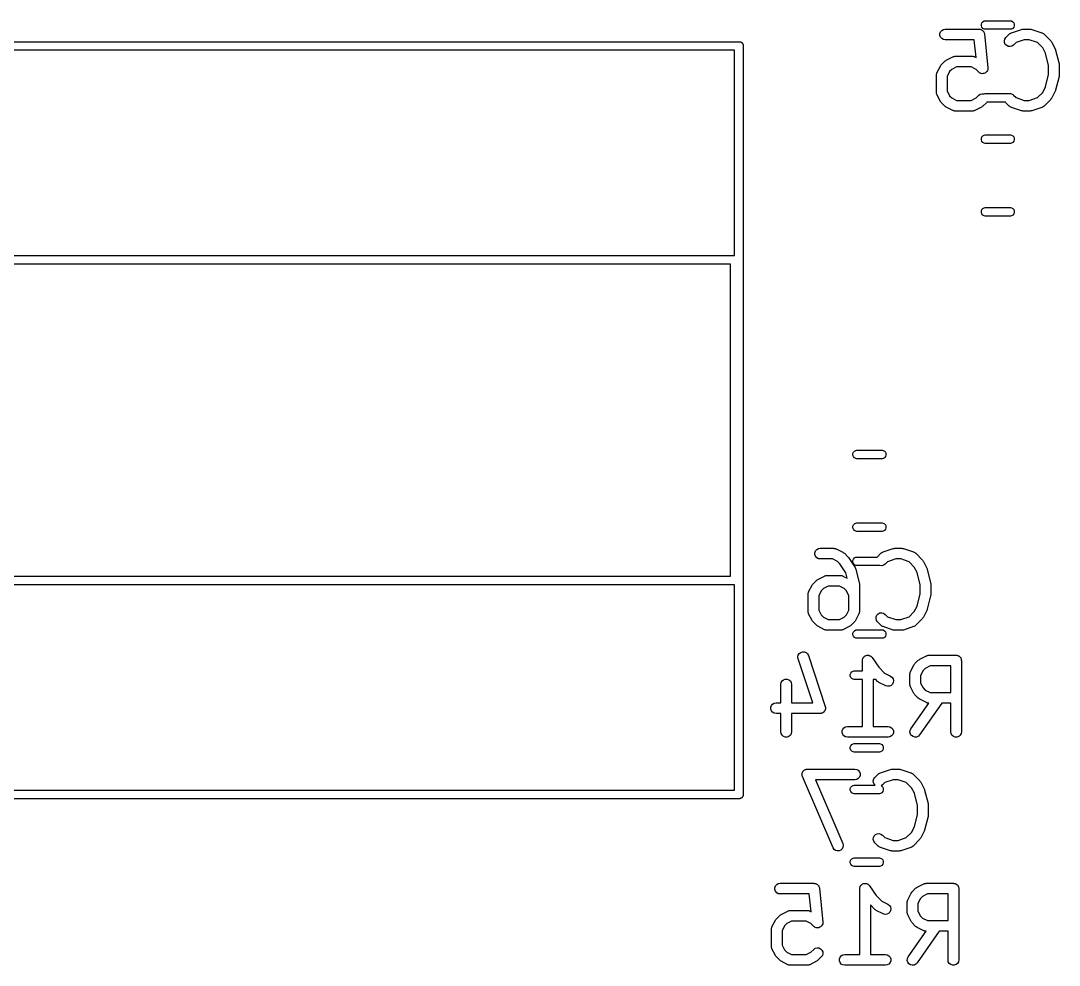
# Model space of a CAD drawing. Extents: x 43.6 to 136.4, y -133.5 to -113.1.
# Drawn here: x 121.4 to 135.96, y -133.46 to -120.21 of the extents above; entities that cross this region are included whole.
import ezdxf

# ---------------------------------------------------------------- set-up
doc = ezdxf.new("R2010")
doc.units = 0
doc.header["$MEASUREMENT"] = 0
doc.layers.add('BLACK', color=7, linetype='CONTINUOUS')

msp = doc.modelspace()

# ---------------------------------------------------------------- linework, layer by layer
at = {"layer": 'BLACK', "linetype": 'CONTINUOUS'}
for p, q in [((134.869, -120.256), (134.876, -120.236)), ((134.869, -120.277), (134.869, -120.256)), ((134.876, -120.236), (134.89, -120.219)), ((134.89, -120.219), (134.908, -120.209)), ((134.908, -120.209), (134.923, -120.206)), ((134.923, -120.206), (135.277, -120.206)), ((135.277, -120.206), (135.292, -120.209)), ((135.292, -120.209), (135.31, -120.219)), ((135.31, -120.219), (135.324, -120.236)), ((135.324, -120.236), (135.331, -120.256)), ((135.331, -120.256), (135.331, -120.277)), ((134.288, -120.385), (134.297, -120.361)), ((134.288, -120.411), (134.288, -120.385)), ((134.297, -120.436), (134.288, -120.411)), ((134.297, -120.361), (134.314, -120.341)), ((134.314, -120.341), (134.336, -120.328)), ((134.336, -120.328), (134.362, -120.323)), ((134.362, -120.323), (134.838, -120.323)), ((134.838, -120.323), (134.841, -120.324)), ((134.841, -120.324), (134.844, -120.324)), ((134.844, -120.324), (134.854, -120.326)), ((134.854, -120.326), (134.864, -120.328)), ((134.864, -120.328), (134.866, -120.329)), ((134.866, -120.329), (134.869, -120.33)), ((134.876, -120.297), (134.869, -120.277)), ((134.869, -120.33), (134.877, -120.336)), ((134.89, -120.313), (134.876, -120.297)), ((134.877, -120.336), (134.886, -120.341)), ((134.886, -120.341), (134.888, -120.343)), ((134.888, -120.343), (134.89, -120.345)), ((134.908, -120.323), (134.89, -120.313)), ((134.89, -120.345), (134.896, -120.353)), ((134.896, -120.353), (134.903, -120.361)), ((134.903, -120.361), (134.904, -120.364)), ((134.904, -120.364), (134.906, -120.366)), ((134.906, -120.366), (134.908, -120.376)), ((134.923, -120.326), (134.908, -120.323)), ((134.908, -120.376), (134.912, -120.385)), ((134.912, -120.385), (134.912, -120.388)), ((134.912, -120.388), (134.913, -120.391)), ((134.913, -120.391), (134.96, -120.867)), ((135.277, -120.326), (134.923, -120.326)), ((135.214, -120.441), (135.261, -120.393)), ((135.261, -120.393), (135.265, -120.391)), ((135.265, -120.391), (135.268, -120.387)), ((135.268, -120.387), (135.275, -120.383)), ((135.275, -120.383), (135.283, -120.378)), ((135.292, -120.323), (135.277, -120.326)), ((135.283, -120.378), (135.287, -120.377)), ((135.287, -120.377), (135.291, -120.375)), ((135.291, -120.375), (135.433, -120.327)), ((135.31, -120.313), (135.292, -120.323)), ((135.324, -120.297), (135.31, -120.313)), ((135.331, -120.277), (135.324, -120.297)), ((135.433, -120.327), (135.445, -120.326)), ((135.445, -120.326), (135.457, -120.323)), ((135.457, -120.323), (135.552, -120.323)), ((135.552, -120.323), (135.564, -120.326)), ((135.564, -120.326), (135.576, -120.327)), ((135.576, -120.327), (135.719, -120.375)), ((135.719, -120.375), (135.723, -120.377)), ((135.723, -120.377), (135.727, -120.378)), ((135.727, -120.378), (135.734, -120.383)), ((135.734, -120.383), (135.742, -120.387)), ((135.742, -120.387), (135.745, -120.391)), ((135.745, -120.391), (135.748, -120.393)), ((135.748, -120.393), (135.844, -120.488)), ((110.905, -120.5), (131.475, -120.5)), ((131.475, -120.5), (131.481, -120.5)), ((131.475, -120.5), (131.475, -120.5)), ((131.481, -120.5), (131.486, -120.502)), ((131.486, -120.502), (131.491, -120.503)), ((131.491, -120.503), (131.495, -120.505)), ((131.495, -120.505), (131.5, -120.507)), ((131.5, -120.507), (131.505, -120.511)), ((131.505, -120.511), (131.509, -120.513)), ((131.509, -120.513), (131.513, -120.517)), ((131.513, -120.517), (131.517, -120.521)), ((131.517, -120.521), (131.519, -120.525)), ((131.519, -120.525), (131.523, -120.53)), ((131.523, -120.53), (131.525, -120.535)), ((131.525, -120.535), (131.527, -120.539)), ((131.527, -120.539), (131.528, -120.544)), ((131.528, -120.544), (131.53, -120.549)), ((131.53, -120.549), (131.53, -120.555)), ((131.53, -120.555), (131.53, -120.555)), ((131.53, -120.555), (131.53, -131.065)), ((134.314, -120.456), (134.297, -120.436)), ((134.336, -120.469), (134.314, -120.456)), ((134.362, -120.473), (134.336, -120.469)), ((134.77, -120.473), (134.362, -120.473)), ((134.795, -120.722), (134.77, -120.473)), ((135.192, -120.487), (135.199, -120.462)), ((135.194, -120.513), (135.192, -120.487)), ((135.205, -120.537), (135.194, -120.513)), ((135.199, -120.462), (135.214, -120.441)), ((135.224, -120.555), (135.205, -120.537)), ((135.247, -120.566), (135.224, -120.555)), ((135.298, -120.562), (135.273, -120.568)), ((135.32, -120.547), (135.298, -120.562)), ((135.355, -120.512), (135.32, -120.547)), ((135.469, -120.473), (135.355, -120.512)), ((135.54, -120.473), (135.469, -120.473)), ((135.655, -120.512), (135.54, -120.473)), ((135.729, -120.586), (135.655, -120.512)), ((135.844, -120.488), (135.85, -120.498)), ((135.85, -120.498), (135.858, -120.508)), ((135.858, -120.508), (135.905, -120.603)), ((131.41, -120.62), (110.97, -120.62)), ((131.41, -123.5), (131.41, -120.62)), ((134.475, -120.711), (134.479, -120.709)), ((134.479, -120.709), (134.488, -120.707)), ((134.488, -120.707), (134.496, -120.705)), ((134.496, -120.705), (134.501, -120.705)), ((134.501, -120.705), (134.505, -120.704)), ((134.505, -120.704), (134.743, -120.704)), ((134.743, -120.704), (134.747, -120.705)), ((134.747, -120.705), (134.751, -120.705)), ((134.751, -120.705), (134.76, -120.707)), ((134.76, -120.707), (134.769, -120.709)), ((134.769, -120.709), (134.772, -120.711)), ((135.273, -120.568), (135.247, -120.566)), ((135.767, -120.663), (135.729, -120.586)), ((135.811, -120.836), (135.767, -120.663)), ((135.905, -120.603), (135.908, -120.611)), ((135.908, -120.611), (135.911, -120.618)), ((135.911, -120.618), (135.958, -120.809)), ((134.247, -120.936), (134.295, -120.841)), ((134.295, -120.841), (134.302, -120.831)), ((134.302, -120.831), (134.309, -120.822)), ((134.309, -120.822), (134.356, -120.774)), ((134.356, -120.774), (134.366, -120.767)), ((134.366, -120.767), (134.376, -120.76)), ((134.376, -120.76), (134.471, -120.712)), ((134.522, -120.854), (134.454, -120.889)), ((134.471, -120.712), (134.475, -120.711)), ((134.725, -120.854), (134.522, -120.854)), ((134.794, -120.889), (134.725, -120.854)), ((134.772, -120.711), (134.776, -120.712)), ((134.776, -120.712), (134.795, -120.722)), ((135.811, -120.961), (135.811, -120.836)), ((135.958, -120.809), (135.959, -120.818)), ((135.959, -120.818), (135.961, -120.827)), ((135.961, -120.827), (135.961, -120.97)), ((134.239, -120.97), (134.24, -120.966)), ((134.239, -121.208), (134.239, -120.97)), ((134.24, -120.961), (134.242, -120.953)), ((134.24, -120.966), (134.24, -120.961)), ((134.242, -120.953), (134.244, -120.944)), ((134.244, -120.944), (134.246, -120.94)), ((134.246, -120.94), (134.247, -120.936)), ((134.424, -120.919), (134.389, -120.988)), ((134.389, -120.988), (134.389, -121.19)), ((134.454, -120.889), (134.424, -120.919)), ((134.833, -120.928), (134.794, -120.889)), ((134.844, -120.935), (134.833, -120.928)), ((134.833, -120.928), (134.833, -120.928)), ((134.833, -120.928), (134.833, -120.928)), ((134.854, -120.943), (134.844, -120.935)), ((134.855, -120.943), (134.854, -120.943)), ((134.854, -120.943), (134.854, -120.943)), ((134.867, -120.946), (134.855, -120.943)), ((134.879, -120.949), (134.867, -120.946)), ((134.88, -120.949), (134.879, -120.949)), ((134.893, -120.948), (134.88, -120.949)), ((134.88, -120.949), (134.88, -120.949)), ((134.905, -120.947), (134.893, -120.948)), ((134.906, -120.947), (134.905, -120.947)), ((134.917, -120.941), (134.906, -120.947)), ((134.906, -120.947), (134.906, -120.947)), ((134.929, -120.936), (134.917, -120.941)), ((134.938, -120.927), (134.929, -120.936)), ((134.929, -120.936), (134.929, -120.936)), ((134.929, -120.936), (134.929, -120.936)), ((134.947, -120.918), (134.938, -120.927)), ((134.948, -120.917), (134.947, -120.917)), ((134.947, -120.917), (134.947, -120.918)), ((134.953, -120.905), (134.948, -120.917)), ((134.958, -120.894), (134.953, -120.905)), ((134.959, -120.881), (134.958, -120.893)), ((134.958, -120.893), (134.958, -120.894)), ((134.958, -120.894), (134.958, -120.894)), ((134.96, -120.868), (134.959, -120.881)), ((134.96, -120.867), (134.96, -120.868)), ((134.96, -120.868), (134.96, -120.868)), ((135.767, -121.134), (135.811, -120.961)), ((135.958, -120.988), (135.911, -121.179)), ((135.959, -120.979), (135.958, -120.988)), ((135.961, -120.97), (135.959, -120.979)), ((135.729, -121.211), (135.767, -121.134)), ((134.24, -121.212), (134.239, -121.208)), ((134.24, -121.217), (134.24, -121.212)), ((134.242, -121.225), (134.24, -121.217)), ((134.244, -121.234), (134.242, -121.225)), ((134.246, -121.237), (134.244, -121.234)), ((134.247, -121.242), (134.246, -121.237)), ((134.295, -121.337), (134.247, -121.242)), ((134.389, -121.19), (134.424, -121.259)), ((134.424, -121.259), (134.454, -121.289)), ((134.454, -121.289), (134.522, -121.323)), ((134.725, -121.323), (134.794, -121.289)), ((134.794, -121.289), (134.833, -121.25)), ((134.833, -121.25), (134.854, -121.235)), ((134.854, -121.235), (134.879, -121.229)), ((134.879, -121.229), (134.905, -121.231)), ((134.905, -121.231), (134.908, -121.229)), ((134.908, -121.229), (134.923, -121.226)), ((134.923, -121.226), (135.277, -121.226)), ((135.277, -121.226), (135.292, -121.229)), ((135.292, -121.229), (135.31, -121.239)), ((135.31, -121.239), (135.319, -121.25)), ((135.319, -121.25), (135.32, -121.25)), ((135.32, -121.25), (135.355, -121.285)), ((135.355, -121.285), (135.469, -121.323)), ((135.54, -121.323), (135.655, -121.285)), ((135.655, -121.285), (135.729, -121.211)), ((135.858, -121.289), (135.85, -121.299)), ((135.905, -121.194), (135.858, -121.289)), ((135.908, -121.186), (135.905, -121.194)), ((135.911, -121.179), (135.908, -121.186)), ((134.302, -121.346), (134.295, -121.337)), ((134.309, -121.356), (134.302, -121.346)), ((134.356, -121.404), (134.309, -121.356)), ((134.366, -121.411), (134.356, -121.404)), ((134.376, -121.418), (134.366, -121.411)), ((134.471, -121.466), (134.376, -121.418)), ((134.522, -121.323), (134.725, -121.323)), ((134.872, -121.418), (134.776, -121.466)), ((134.881, -121.411), (134.872, -121.418)), ((134.891, -121.404), (134.881, -121.411)), ((134.939, -121.356), (134.891, -121.404)), ((134.946, -121.346), (134.939, -121.356)), ((135.207, -121.346), (134.946, -121.346)), ((135.214, -121.356), (135.207, -121.346)), ((135.261, -121.404), (135.214, -121.356)), ((135.265, -121.406), (135.261, -121.404)), ((135.268, -121.41), (135.265, -121.406)), ((135.275, -121.414), (135.268, -121.41)), ((135.283, -121.419), (135.275, -121.414)), ((135.287, -121.42), (135.283, -121.419)), ((135.291, -121.422), (135.287, -121.42)), ((135.433, -121.47), (135.291, -121.422)), ((135.469, -121.323), (135.54, -121.323)), ((135.719, -121.422), (135.576, -121.47)), ((135.723, -121.42), (135.719, -121.422)), ((135.727, -121.419), (135.723, -121.42)), ((135.734, -121.414), (135.727, -121.419)), ((135.742, -121.41), (135.734, -121.414)), ((135.745, -121.406), (135.742, -121.41)), ((135.748, -121.404), (135.745, -121.406)), ((135.844, -121.309), (135.748, -121.404)), ((135.85, -121.299), (135.844, -121.309)), ((134.475, -121.467), (134.471, -121.466)), ((134.479, -121.469), (134.475, -121.467)), ((134.488, -121.47), (134.479, -121.469)), ((134.496, -121.473), (134.488, -121.47)), ((134.501, -121.473), (134.496, -121.473)), ((134.505, -121.473), (134.501, -121.473)), ((134.743, -121.473), (134.505, -121.473)), ((134.747, -121.473), (134.743, -121.473)), ((134.751, -121.473), (134.747, -121.473)), ((134.76, -121.47), (134.751, -121.473)), ((134.769, -121.469), (134.76, -121.47)), ((134.772, -121.467), (134.769, -121.469)), ((134.776, -121.466), (134.772, -121.467)), ((135.445, -121.471), (135.433, -121.47)), ((135.457, -121.473), (135.445, -121.471)), ((135.552, -121.473), (135.457, -121.473)), ((135.564, -121.471), (135.552, -121.473)), ((135.576, -121.47), (135.564, -121.471)), ((134.869, -121.856), (134.876, -121.836)), ((134.869, -121.877), (134.869, -121.856)), ((134.876, -121.836), (134.89, -121.819)), ((134.89, -121.819), (134.908, -121.809)), ((134.908, -121.809), (134.923, -121.806)), ((134.923, -121.806), (135.277, -121.806)), ((135.277, -121.806), (135.292, -121.809)), ((135.292, -121.809), (135.31, -121.819)), ((135.31, -121.819), (135.324, -121.836)), ((135.324, -121.836), (135.331, -121.856)), ((135.331, -121.856), (135.331, -121.877)), ((134.876, -121.897), (134.869, -121.877)), ((134.89, -121.913), (134.876, -121.897)), ((134.908, -121.923), (134.89, -121.913)), ((134.923, -121.926), (134.908, -121.923)), ((135.277, -121.926), (134.923, -121.926)), ((135.292, -121.923), (135.277, -121.926)), ((135.31, -121.913), (135.292, -121.923)), ((135.324, -121.897), (135.31, -121.913)), ((135.331, -121.877), (135.324, -121.897)), ((134.869, -122.876), (134.876, -122.856)), ((134.869, -122.897), (134.869, -122.876)), ((134.876, -122.856), (134.89, -122.839)), ((134.89, -122.839), (134.908, -122.829)), ((134.908, -122.829), (134.923, -122.826)), ((134.923, -122.826), (135.277, -122.826)), ((135.277, -122.826), (135.292, -122.829)), ((135.292, -122.829), (135.31, -122.839)), ((135.31, -122.839), (135.324, -122.856)), ((135.324, -122.856), (135.331, -122.876)), ((135.331, -122.876), (135.331, -122.897)), ((134.876, -122.917), (134.869, -122.897)), ((134.89, -122.933), (134.876, -122.917)), ((134.908, -122.943), (134.89, -122.933)), ((134.923, -122.946), (134.908, -122.943)), ((135.277, -122.946), (134.923, -122.946)), ((135.292, -122.943), (135.277, -122.946)), ((135.31, -122.933), (135.292, -122.943)), ((135.324, -122.917), (135.31, -122.933)), ((135.331, -122.897), (135.324, -122.917)), ((110.97, -123.5), (131.41, -123.5)), ((131.35, -123.62), (111.03, -123.62)), ((131.35, -128), (131.35, -123.62)), ((133.076, -126.26), (133.09, -126.243)), ((133.09, -126.243), (133.108, -126.233)), ((133.108, -126.233), (133.123, -126.23)), ((133.123, -126.23), (133.477, -126.23)), ((133.477, -126.23), (133.492, -126.233)), ((133.492, -126.233), (133.51, -126.243)), ((133.51, -126.243), (133.524, -126.26)), ((133.069, -126.279), (133.076, -126.26)), ((133.069, -126.301), (133.069, -126.279)), ((133.076, -126.32), (133.069, -126.301)), ((133.09, -126.337), (133.076, -126.32)), ((133.108, -126.347), (133.09, -126.337)), ((133.123, -126.35), (133.108, -126.347)), ((133.477, -126.35), (133.123, -126.35)), ((133.492, -126.347), (133.477, -126.35)), ((133.51, -126.337), (133.492, -126.347)), ((133.524, -126.32), (133.51, -126.337)), ((133.524, -126.26), (133.531, -126.279)), ((133.531, -126.301), (133.524, -126.32)), ((133.531, -126.279), (133.531, -126.301)), ((133.076, -127.28), (133.09, -127.263)), ((133.09, -127.263), (133.108, -127.253)), ((133.108, -127.253), (133.123, -127.25)), ((133.123, -127.25), (133.477, -127.25)), ((133.477, -127.25), (133.492, -127.253)), ((133.492, -127.253), (133.51, -127.263)), ((133.51, -127.263), (133.524, -127.28)), ((133.069, -127.299), (133.076, -127.28)), ((133.069, -127.321), (133.069, -127.299)), ((133.076, -127.34), (133.069, -127.321)), ((133.09, -127.357), (133.076, -127.34)), ((133.108, -127.367), (133.09, -127.357)), ((133.123, -127.37), (133.108, -127.367)), ((133.477, -127.37), (133.123, -127.37)), ((133.492, -127.367), (133.477, -127.37)), ((133.51, -127.357), (133.492, -127.367)), ((133.524, -127.34), (133.51, -127.357)), ((133.524, -127.28), (133.531, -127.299)), ((133.531, -127.321), (133.524, -127.34)), ((133.531, -127.299), (133.531, -127.321)), ((132.536, -127.669), (132.545, -127.645)), ((132.536, -127.695), (132.536, -127.669)), ((132.545, -127.72), (132.536, -127.695)), ((132.545, -127.645), (132.561, -127.625)), ((132.561, -127.625), (132.584, -127.612)), ((132.584, -127.612), (132.61, -127.607)), ((132.61, -127.607), (132.8, -127.607)), ((132.8, -127.607), (132.804, -127.608)), ((132.804, -127.608), (132.809, -127.608)), ((132.809, -127.608), (132.817, -127.61)), ((132.817, -127.61), (132.826, -127.612)), ((132.826, -127.612), (132.829, -127.614)), ((132.829, -127.614), (132.834, -127.615)), ((132.834, -127.615), (132.929, -127.663)), ((132.929, -127.663), (132.938, -127.67)), ((132.938, -127.67), (132.948, -127.677)), ((132.948, -127.677), (132.996, -127.725)), ((133.414, -127.725), (133.461, -127.677)), ((133.461, -127.677), (133.465, -127.674)), ((133.465, -127.674), (133.468, -127.671)), ((133.468, -127.671), (133.475, -127.667)), ((133.475, -127.667), (133.483, -127.662)), ((133.483, -127.662), (133.487, -127.661)), ((133.487, -127.661), (133.491, -127.659)), ((133.491, -127.659), (133.633, -127.611)), ((133.633, -127.611), (133.645, -127.609)), ((133.645, -127.609), (133.657, -127.607)), ((133.657, -127.607), (133.752, -127.607)), ((133.752, -127.607), (133.764, -127.609)), ((133.764, -127.609), (133.776, -127.611)), ((133.776, -127.611), (133.919, -127.659)), ((133.919, -127.659), (133.923, -127.661)), ((133.923, -127.661), (133.927, -127.662)), ((133.927, -127.662), (133.934, -127.667)), ((133.934, -127.667), (133.942, -127.671)), ((133.942, -127.671), (133.945, -127.674)), ((133.945, -127.674), (133.948, -127.677)), ((133.948, -127.677), (134.044, -127.772)), ((132.561, -127.74), (132.545, -127.72)), ((132.584, -127.753), (132.561, -127.74)), ((132.61, -127.757), (132.584, -127.753)), ((132.782, -127.757), (132.61, -127.757)), ((132.851, -127.792), (132.782, -127.757)), ((132.885, -127.825), (132.851, -127.792)), ((132.968, -127.951), (132.885, -127.825)), ((132.996, -127.725), (133, -127.731)), ((133, -127.731), (133.005, -127.736)), ((133.005, -127.736), (133.1, -127.879)), ((133.069, -127.779), (133.076, -127.76)), ((133.069, -127.801), (133.069, -127.779)), ((133.076, -127.82), (133.069, -127.801)), ((133.076, -127.76), (133.09, -127.743)), ((133.09, -127.837), (133.076, -127.82)), ((133.09, -127.743), (133.108, -127.733)), ((133.108, -127.847), (133.09, -127.837)), ((133.108, -127.733), (133.123, -127.73)), ((133.123, -127.73), (133.41, -127.73)), ((133.41, -127.73), (133.414, -127.725)), ((133.52, -127.831), (133.498, -127.846)), ((133.555, -127.796), (133.52, -127.831)), ((133.669, -127.757), (133.555, -127.796)), ((133.74, -127.757), (133.669, -127.757)), ((133.855, -127.796), (133.74, -127.757)), ((133.929, -127.87), (133.855, -127.796)), ((134.044, -127.772), (134.05, -127.782)), ((134.05, -127.782), (134.058, -127.792)), ((134.058, -127.792), (134.105, -127.887)), ((132.679, -127.993), (132.688, -127.991)), ((132.688, -127.991), (132.696, -127.989)), ((132.696, -127.989), (132.701, -127.989)), ((132.701, -127.989), (132.705, -127.988)), ((132.705, -127.988), (132.895, -127.988)), ((132.895, -127.988), (132.899, -127.989)), ((132.899, -127.989), (132.904, -127.989)), ((132.904, -127.989), (132.912, -127.991)), ((132.912, -127.991), (132.921, -127.993)), ((132.987, -128.025), (132.968, -127.951)), ((133.1, -127.879), (133.106, -127.891)), ((133.106, -127.891), (133.111, -127.902)), ((133.123, -127.85), (133.108, -127.847)), ((133.111, -127.902), (133.158, -128.093)), ((133.447, -127.85), (133.123, -127.85)), ((133.473, -127.852), (133.447, -127.85)), ((133.447, -127.85), (133.447, -127.85)), ((133.498, -127.846), (133.473, -127.852)), ((133.967, -127.947), (133.929, -127.87)), ((134.011, -128.12), (133.967, -127.947)), ((134.105, -127.887), (134.108, -127.895)), ((134.108, -127.895), (134.111, -127.902)), ((134.111, -127.902), (134.158, -128.093)), ((131.41, -128.12), (110.97, -128.12)), ((111.03, -128), (131.35, -128)), ((131.41, -131), (131.41, -128.12)), ((132.447, -128.22), (132.495, -128.125)), ((132.495, -128.125), (132.502, -128.115)), ((132.502, -128.115), (132.509, -128.106)), ((132.509, -128.106), (132.556, -128.058)), ((132.556, -128.058), (132.566, -128.051)), ((132.566, -128.051), (132.576, -128.044)), ((132.576, -128.044), (132.671, -127.996)), ((132.671, -127.996), (132.675, -127.995)), ((132.675, -127.995), (132.679, -127.993)), ((132.921, -127.993), (132.925, -127.995)), ((132.925, -127.995), (132.929, -127.996)), ((132.929, -127.996), (132.987, -128.025)), ((133.158, -128.093), (133.159, -128.102)), ((133.159, -128.102), (133.161, -128.111)), ((133.161, -128.111), (133.161, -128.492)), ((134.011, -128.245), (134.011, -128.12)), ((134.158, -128.093), (134.159, -128.102)), ((134.159, -128.102), (134.161, -128.111)), ((134.161, -128.111), (134.161, -128.254)), ((132.439, -128.254), (132.44, -128.25)), ((132.439, -128.492), (132.439, -128.254)), ((132.44, -128.245), (132.442, -128.237)), ((132.44, -128.25), (132.44, -128.245)), ((132.442, -128.237), (132.444, -128.228)), ((132.444, -128.228), (132.446, -128.224)), ((132.446, -128.224), (132.447, -128.22)), ((132.624, -128.203), (132.589, -128.272)), ((132.589, -128.272), (132.589, -128.474)), ((132.654, -128.173), (132.624, -128.203)), ((132.722, -128.138), (132.654, -128.173)), ((132.878, -128.138), (132.722, -128.138)), ((132.946, -128.173), (132.878, -128.138)), ((132.976, -128.203), (132.946, -128.173)), ((133.011, -128.272), (132.976, -128.203)), ((133.011, -128.474), (133.011, -128.272)), ((133.967, -128.418), (134.011, -128.245)), ((134.158, -128.272), (134.111, -128.462)), ((134.159, -128.263), (134.158, -128.272)), ((134.161, -128.254), (134.159, -128.263)), ((133.929, -128.495), (133.967, -128.418)), ((132.44, -128.496), (132.439, -128.492)), ((132.44, -128.5), (132.44, -128.496)), ((132.442, -128.509), (132.44, -128.5)), ((132.444, -128.518), (132.442, -128.509)), ((132.446, -128.521), (132.444, -128.518)), ((132.447, -128.525), (132.446, -128.521)), ((132.495, -128.621), (132.447, -128.525)), ((132.589, -128.474), (132.624, -128.543)), ((132.624, -128.543), (132.654, -128.573)), ((132.654, -128.573), (132.722, -128.607)), ((132.878, -128.607), (132.946, -128.573)), ((132.946, -128.573), (132.976, -128.543)), ((132.976, -128.543), (133.011, -128.474)), ((133.153, -128.525), (133.105, -128.621)), ((133.154, -128.521), (133.153, -128.525)), ((133.156, -128.518), (133.154, -128.521)), ((133.158, -128.509), (133.156, -128.518)), ((133.16, -128.5), (133.158, -128.509)), ((133.161, -128.492), (133.16, -128.496)), ((133.16, -128.496), (133.16, -128.5)), ((133.392, -128.594), (133.394, -128.568)), ((133.394, -128.568), (133.405, -128.544)), ((133.405, -128.544), (133.424, -128.526)), ((133.424, -128.526), (133.447, -128.515)), ((133.447, -128.515), (133.473, -128.512)), ((133.473, -128.512), (133.498, -128.519)), ((133.498, -128.519), (133.52, -128.534)), ((133.52, -128.534), (133.555, -128.569)), ((133.555, -128.569), (133.669, -128.607)), ((133.74, -128.607), (133.855, -128.569)), ((133.855, -128.569), (133.929, -128.495)), ((134.058, -128.573), (134.05, -128.583)), ((134.105, -128.478), (134.058, -128.573)), ((134.108, -128.47), (134.105, -128.478)), ((134.111, -128.462), (134.108, -128.47)), ((132.502, -128.63), (132.495, -128.621)), ((132.509, -128.64), (132.502, -128.63)), ((132.556, -128.688), (132.509, -128.64)), ((132.566, -128.695), (132.556, -128.688)), ((132.576, -128.702), (132.566, -128.695)), ((132.671, -128.749), (132.576, -128.702)), ((132.722, -128.607), (132.878, -128.607)), ((133.024, -128.702), (132.929, -128.749)), ((133.034, -128.695), (133.024, -128.702)), ((133.044, -128.688), (133.034, -128.695)), ((133.091, -128.64), (133.044, -128.688)), ((133.098, -128.63), (133.091, -128.64)), ((133.105, -128.621), (133.098, -128.63)), ((133.399, -128.619), (133.392, -128.594)), ((133.414, -128.64), (133.399, -128.619)), ((133.461, -128.688), (133.414, -128.64)), ((133.465, -128.69), (133.461, -128.688)), ((133.468, -128.694), (133.465, -128.69)), ((133.475, -128.698), (133.468, -128.694)), ((133.483, -128.703), (133.475, -128.698)), ((133.487, -128.704), (133.483, -128.703)), ((133.491, -128.706), (133.487, -128.704)), ((133.633, -128.754), (133.491, -128.706)), ((133.669, -128.607), (133.74, -128.607)), ((133.919, -128.706), (133.776, -128.754)), ((133.923, -128.704), (133.919, -128.706)), ((133.927, -128.703), (133.923, -128.704)), ((133.934, -128.698), (133.927, -128.703)), ((133.942, -128.694), (133.934, -128.698)), ((133.945, -128.69), (133.942, -128.694)), ((133.948, -128.688), (133.945, -128.69)), ((134.044, -128.593), (133.948, -128.688)), ((134.05, -128.583), (134.044, -128.593)), ((132.675, -128.751), (132.671, -128.749)), ((132.679, -128.753), (132.675, -128.751)), ((132.688, -128.754), (132.679, -128.753)), ((132.696, -128.757), (132.688, -128.754)), ((132.701, -128.757), (132.696, -128.757)), ((132.705, -128.757), (132.701, -128.757)), ((132.895, -128.757), (132.705, -128.757)), ((132.899, -128.757), (132.895, -128.757)), ((132.904, -128.757), (132.899, -128.757)), ((132.912, -128.754), (132.904, -128.757)), ((132.921, -128.753), (132.912, -128.754)), ((132.925, -128.751), (132.921, -128.753)), ((132.929, -128.749), (132.925, -128.751)), ((133.069, -128.799), (133.076, -128.78)), ((133.069, -128.821), (133.069, -128.799)), ((133.076, -128.84), (133.069, -128.821)), ((133.076, -128.78), (133.09, -128.763)), ((133.09, -128.857), (133.076, -128.84)), ((133.09, -128.763), (133.108, -128.753)), ((133.108, -128.867), (133.09, -128.857)), ((133.108, -128.753), (133.123, -128.75)), ((133.123, -128.75), (133.477, -128.75)), ((133.477, -128.75), (133.492, -128.753)), ((133.492, -128.753), (133.51, -128.763)), ((133.51, -128.857), (133.492, -128.867)), ((133.51, -128.763), (133.524, -128.78)), ((133.524, -128.84), (133.51, -128.857)), ((133.524, -128.78), (133.531, -128.799)), ((133.531, -128.821), (133.524, -128.84)), ((133.531, -128.799), (133.531, -128.821)), ((133.645, -128.755), (133.633, -128.754)), ((133.657, -128.757), (133.645, -128.755)), ((133.752, -128.757), (133.657, -128.757)), ((133.764, -128.755), (133.752, -128.757)), ((133.776, -128.754), (133.764, -128.755)), ((133.123, -128.87), (133.108, -128.867)), ((133.477, -128.87), (133.123, -128.87)), ((133.492, -128.867), (133.477, -128.87)), ((132.296, -129.133), (132.302, -129.107)), ((132.3, -129.158), (132.296, -129.133)), ((132.302, -129.107), (132.315, -129.085)), ((132.315, -129.085), (132.336, -129.069)), ((132.336, -129.069), (132.36, -129.061)), ((132.36, -129.061), (132.386, -129.061)), ((132.386, -129.061), (132.411, -129.071)), ((132.411, -129.071), (132.43, -129.088)), ((132.43, -129.088), (132.443, -129.111)), ((132.443, -129.111), (132.681, -129.825)), ((133.206, -129.157), (133.208, -129.153)), ((133.208, -129.153), (133.209, -129.149)), ((133.209, -129.149), (133.214, -129.142)), ((133.214, -129.142), (133.219, -129.134)), ((133.219, -129.134), (133.222, -129.131)), ((133.222, -129.131), (133.224, -129.128)), ((133.224, -129.128), (133.232, -129.123)), ((133.232, -129.123), (133.239, -129.117)), ((133.239, -129.117), (133.243, -129.116)), ((133.243, -129.116), (133.246, -129.114)), ((133.246, -129.114), (133.255, -129.112)), ((133.255, -129.112), (133.263, -129.109)), ((133.263, -129.109), (133.267, -129.109)), ((133.267, -129.109), (133.271, -129.108)), ((133.271, -129.108), (133.28, -129.109)), ((133.28, -129.109), (133.289, -129.109)), ((133.289, -129.109), (133.293, -129.11)), ((133.293, -129.11), (133.297, -129.11)), ((133.297, -129.11), (133.305, -129.114)), ((133.305, -129.114), (133.314, -129.117)), ((133.314, -129.117), (133.317, -129.12)), ((133.317, -129.12), (133.321, -129.122)), ((133.321, -129.122), (133.327, -129.128)), ((133.327, -129.128), (133.334, -129.134)), ((133.334, -129.134), (133.336, -129.138)), ((133.336, -129.138), (133.339, -129.141)), ((133.339, -129.141), (133.43, -129.277)), ((134.005, -129.163), (134.1, -129.115)), ((134.1, -129.115), (134.104, -129.114)), ((134.104, -129.114), (134.108, -129.112)), ((134.108, -129.112), (134.116, -129.11)), ((134.116, -129.11), (134.125, -129.108)), ((134.125, -129.108), (134.129, -129.108)), ((134.129, -129.108), (134.133, -129.107)), ((134.133, -129.107), (134.514, -129.107)), ((134.514, -129.107), (134.521, -129.109)), ((134.521, -129.109), (134.527, -129.109)), ((134.527, -129.109), (134.533, -129.111)), ((134.533, -129.111), (134.54, -129.112)), ((134.54, -129.112), (134.546, -129.115)), ((134.546, -129.115), (134.552, -129.117)), ((134.552, -129.117), (134.557, -129.122)), ((134.557, -129.122), (134.562, -129.125)), ((134.562, -129.125), (134.567, -129.13)), ((134.567, -129.13), (134.572, -129.134)), ((134.572, -129.134), (134.575, -129.14)), ((134.575, -129.14), (134.579, -129.145)), ((134.579, -129.145), (134.581, -129.151)), ((134.581, -129.151), (134.585, -129.157)), ((132.505, -129.774), (132.3, -129.158)), ((133.201, -129.182), (133.202, -129.178)), ((133.201, -129.328), (133.201, -129.182)), ((133.202, -129.174), (133.204, -129.166)), ((133.202, -129.178), (133.202, -129.174)), ((133.204, -129.166), (133.206, -129.157)), ((133.43, -129.277), (133.511, -129.359)), ((133.876, -129.339), (133.923, -129.244)), ((133.923, -129.244), (133.931, -129.234)), ((133.931, -129.234), (133.937, -129.225)), ((133.937, -129.225), (133.985, -129.177)), ((133.985, -129.177), (133.995, -129.17)), ((133.995, -129.17), (134.005, -129.163)), ((134.083, -129.292), (134.052, -129.322)), ((134.151, -129.257), (134.083, -129.292)), ((134.439, -129.257), (134.151, -129.257)), ((134.439, -129.631), (134.439, -129.257)), ((134.585, -129.157), (134.586, -129.163)), ((134.586, -129.163), (134.588, -129.169)), ((134.588, -129.169), (134.588, -129.176)), ((134.588, -129.176), (134.589, -129.182)), ((134.589, -129.182), (134.589, -130.182)), ((132.096, -129.451), (132.12, -129.442)), ((132.12, -129.442), (132.146, -129.442)), ((132.146, -129.442), (132.171, -129.451)), ((133.031, -129.377), (133.038, -129.357)), ((133.031, -129.398), (133.031, -129.377)), ((133.038, -129.418), (133.031, -129.398)), ((133.038, -129.357), (133.052, -129.341)), ((133.052, -129.434), (133.038, -129.418)), ((133.052, -129.341), (133.07, -129.33)), ((133.07, -129.445), (133.052, -129.434)), ((133.07, -129.33), (133.086, -129.328)), ((133.086, -129.448), (133.07, -129.445)), ((133.086, -129.328), (133.201, -129.328)), ((133.511, -129.359), (133.595, -129.401)), ((133.595, -129.401), (133.616, -129.417)), ((133.616, -129.417), (133.631, -129.438)), ((133.631, -129.438), (133.637, -129.464)), ((133.868, -129.364), (133.871, -129.356)), ((133.869, -129.369), (133.868, -129.364)), ((133.868, -129.373), (133.869, -129.369)), ((133.868, -129.516), (133.868, -129.373)), ((133.871, -129.356), (133.872, -129.347)), ((133.872, -129.347), (133.875, -129.343)), ((133.875, -129.343), (133.876, -129.339)), ((134.052, -129.322), (134.018, -129.391)), ((134.018, -129.391), (134.018, -129.498)), ((132.058, -129.516), (132.063, -129.49)), ((132.058, -129.774), (132.058, -129.516)), ((132.063, -129.49), (132.076, -129.468)), ((132.076, -129.468), (132.096, -129.451)), ((132.171, -129.451), (132.191, -129.468)), ((132.191, -129.468), (132.204, -129.49)), ((132.204, -129.49), (132.208, -129.516)), ((132.208, -129.516), (132.208, -129.774)), ((133.201, -129.448), (133.086, -129.448)), ((133.201, -130.107), (133.201, -129.448)), ((133.388, -129.448), (133.351, -129.448)), ((133.351, -129.448), (133.351, -130.107)), ((133.414, -129.474), (133.388, -129.448)), ((133.423, -129.48), (133.414, -129.474)), ((133.433, -129.488), (133.423, -129.48)), ((133.528, -129.535), (133.433, -129.488)), ((133.553, -129.543), (133.528, -129.535)), ((133.579, -129.541), (133.553, -129.543)), ((133.603, -129.531), (133.579, -129.541)), ((133.622, -129.513), (133.603, -129.531)), ((133.634, -129.489), (133.622, -129.513)), ((133.637, -129.464), (133.634, -129.489)), ((133.869, -129.52), (133.868, -129.516)), ((133.868, -129.524), (133.869, -129.52)), ((133.871, -129.533), (133.868, -129.524)), ((133.872, -129.541), (133.871, -129.533)), ((133.875, -129.545), (133.872, -129.541)), ((133.876, -129.549), (133.875, -129.545)), ((133.923, -129.644), (133.876, -129.549)), ((134.018, -129.498), (134.052, -129.567)), ((134.052, -129.567), (134.083, -129.597)), ((133.931, -129.654), (133.923, -129.644)), ((133.937, -129.664), (133.931, -129.654)), ((133.985, -129.712), (133.937, -129.664)), ((133.995, -129.718), (133.985, -129.712)), ((134.005, -129.726), (133.995, -129.718)), ((134.1, -129.773), (134.005, -129.726)), ((134.083, -129.597), (134.151, -129.631)), ((134.151, -129.631), (134.439, -129.631)), ((131.917, -129.836), (131.926, -129.812)), ((131.917, -129.862), (131.917, -129.836)), ((131.926, -129.887), (131.917, -129.862)), ((131.926, -129.812), (131.942, -129.792)), ((131.942, -129.792), (131.965, -129.779)), ((131.965, -129.779), (131.99, -129.774)), ((131.99, -129.774), (132.058, -129.774)), ((132.208, -129.774), (132.505, -129.774)), ((132.676, -129.881), (132.674, -129.887)), ((132.679, -129.877), (132.676, -129.881)), ((132.681, -129.869), (132.679, -129.877)), ((132.681, -129.825), (132.681, -129.831)), ((132.681, -129.831), (132.683, -129.836)), ((132.683, -129.862), (132.681, -129.869)), ((132.683, -129.836), (132.683, -129.844)), ((132.683, -129.844), (132.684, -129.851)), ((132.684, -129.851), (132.683, -129.857)), ((132.683, -129.857), (132.683, -129.862)), ((133.881, -130.139), (134.132, -129.781)), ((134.315, -129.781), (134.004, -130.225)), ((134.104, -129.775), (134.1, -129.773)), ((134.108, -129.777), (134.104, -129.775)), ((134.116, -129.778), (134.108, -129.777)), ((134.125, -129.781), (134.116, -129.778)), ((134.129, -129.78), (134.125, -129.781)), ((134.132, -129.781), (134.129, -129.78)), ((134.439, -129.781), (134.315, -129.781)), ((134.439, -130.182), (134.439, -129.781)), ((131.942, -129.906), (131.926, -129.887)), ((131.965, -129.92), (131.942, -129.906)), ((131.99, -129.924), (131.965, -129.92)), ((132.058, -129.924), (131.99, -129.924)), ((132.058, -130.182), (132.058, -129.924)), ((132.61, -129.924), (132.208, -129.924)), ((132.208, -129.924), (132.208, -130.182)), ((132.615, -129.923), (132.61, -129.924)), ((132.621, -129.923), (132.615, -129.923)), ((132.628, -129.921), (132.621, -129.923)), ((132.635, -129.92), (132.628, -129.921)), ((132.64, -129.917), (132.635, -129.92)), ((132.645, -129.915), (132.64, -129.917)), ((132.651, -129.91), (132.645, -129.915)), ((132.658, -129.906), (132.651, -129.91)), ((132.661, -129.902), (132.658, -129.906)), ((132.666, -129.899), (132.661, -129.902)), ((132.67, -129.892), (132.666, -129.899)), ((132.674, -129.887), (132.67, -129.892)), ((132.917, -130.169), (132.926, -130.145)), ((132.917, -130.195), (132.917, -130.169)), ((132.926, -130.145), (132.942, -130.125)), ((132.942, -130.125), (132.965, -130.112)), ((132.965, -130.112), (132.99, -130.107)), ((132.99, -130.107), (133.201, -130.107)), ((133.351, -130.107), (133.562, -130.107)), ((133.562, -130.107), (133.588, -130.112)), ((133.588, -130.112), (133.61, -130.125)), ((133.61, -130.125), (133.627, -130.145)), ((133.627, -130.145), (133.636, -130.169)), ((133.636, -130.169), (133.636, -130.195)), ((133.868, -130.189), (133.87, -130.163)), ((133.87, -130.163), (133.881, -130.139)), ((132.063, -130.208), (132.058, -130.182)), ((132.076, -130.231), (132.063, -130.208)), ((132.096, -130.247), (132.076, -130.231)), ((132.12, -130.256), (132.096, -130.247)), ((132.146, -130.256), (132.12, -130.256)), ((132.171, -130.247), (132.146, -130.256)), ((132.191, -130.231), (132.171, -130.247)), ((132.204, -130.208), (132.191, -130.231)), ((132.208, -130.182), (132.204, -130.208)), ((132.926, -130.22), (132.917, -130.195)), ((132.942, -130.24), (132.926, -130.22)), ((132.965, -130.253), (132.942, -130.24)), ((132.99, -130.257), (132.965, -130.253)), ((133.562, -130.257), (132.99, -130.257)), ((133.588, -130.253), (133.562, -130.257)), ((133.61, -130.24), (133.588, -130.253)), ((133.627, -130.22), (133.61, -130.24)), ((133.636, -130.195), (133.627, -130.22)), ((133.875, -130.214), (133.868, -130.189)), ((133.89, -130.235), (133.875, -130.214)), ((133.911, -130.25), (133.89, -130.235)), ((133.936, -130.257), (133.911, -130.25)), ((133.962, -130.255), (133.936, -130.257)), ((133.986, -130.244), (133.962, -130.255)), ((134.004, -130.225), (133.986, -130.244)), ((134.444, -130.208), (134.439, -130.182)), ((134.457, -130.231), (134.444, -130.208)), ((134.477, -130.247), (134.457, -130.231)), ((134.501, -130.256), (134.477, -130.247)), ((134.527, -130.256), (134.501, -130.256)), ((134.552, -130.247), (134.527, -130.256)), ((134.572, -130.231), (134.552, -130.247)), ((134.585, -130.208), (134.572, -130.231)), ((134.589, -130.182), (134.585, -130.208)), ((133.031, -130.397), (133.038, -130.377)), ((133.031, -130.418), (133.031, -130.397)), ((133.038, -130.438), (133.031, -130.418)), ((133.038, -130.377), (133.052, -130.361)), ((133.052, -130.454), (133.038, -130.438)), ((133.052, -130.361), (133.07, -130.35)), ((133.07, -130.465), (133.052, -130.454)), ((133.07, -130.35), (133.086, -130.348)), ((133.086, -130.468), (133.07, -130.465)), ((133.086, -130.348), (133.439, -130.348)), ((133.439, -130.348), (133.455, -130.35)), ((133.455, -130.465), (133.439, -130.468)), ((133.455, -130.35), (133.473, -130.361)), ((133.473, -130.454), (133.455, -130.465)), ((133.473, -130.361), (133.486, -130.377)), ((133.486, -130.438), (133.473, -130.454)), ((133.486, -130.377), (133.494, -130.397)), ((133.494, -130.418), (133.486, -130.438)), ((133.494, -130.397), (133.494, -130.418)), ((133.439, -130.468), (133.086, -130.468)), ((132.357, -130.758), (132.361, -130.751)), ((132.361, -130.751), (132.364, -130.742)), ((132.364, -130.742), (132.367, -130.739)), ((132.367, -130.739), (132.369, -130.735)), ((132.369, -130.735), (132.375, -130.729)), ((132.375, -130.729), (132.381, -130.722)), ((132.381, -130.722), (132.385, -130.72)), ((132.385, -130.72), (132.388, -130.717)), ((132.388, -130.717), (132.396, -130.714)), ((132.396, -130.714), (132.403, -130.709)), ((132.403, -130.709), (132.408, -130.709)), ((132.408, -130.709), (132.412, -130.707)), ((132.412, -130.707), (132.421, -130.706)), ((132.421, -130.706), (132.429, -130.705)), ((132.429, -130.705), (133.096, -130.705)), ((133.096, -130.705), (133.121, -130.709)), ((133.121, -130.709), (133.144, -130.722)), ((133.144, -130.722), (133.161, -130.742)), ((133.161, -130.742), (133.17, -130.767)), ((133.449, -130.758), (133.453, -130.756)), ((133.453, -130.756), (133.596, -130.709)), ((133.596, -130.709), (133.608, -130.707)), ((133.608, -130.707), (133.62, -130.705)), ((133.62, -130.705), (133.715, -130.705)), ((133.715, -130.705), (133.727, -130.707)), ((133.727, -130.707), (133.738, -130.709)), ((133.738, -130.709), (133.881, -130.756)), ((133.881, -130.756), (133.885, -130.758)), ((132.354, -130.784), (132.355, -130.776)), ((132.355, -130.788), (132.354, -130.784)), ((132.355, -130.767), (132.357, -130.763)), ((132.355, -130.776), (132.355, -130.767)), ((132.355, -130.793), (132.355, -130.788)), ((132.358, -130.801), (132.355, -130.793)), ((132.357, -130.763), (132.357, -130.758)), ((132.36, -130.809), (132.358, -130.801)), ((132.789, -131.809), (132.36, -130.809)), ((133.096, -130.855), (132.543, -130.855)), ((132.543, -130.855), (132.927, -131.75)), ((133.121, -130.85), (133.096, -130.855)), ((133.144, -130.837), (133.121, -130.85)), ((133.161, -130.817), (133.144, -130.837)), ((133.17, -130.793), (133.161, -130.817)), ((133.17, -130.767), (133.17, -130.793)), ((133.354, -130.869), (133.361, -130.843)), ((133.357, -130.895), (133.354, -130.869)), ((133.368, -130.918), (133.357, -130.895)), ((133.361, -130.843), (133.376, -130.822)), ((133.376, -130.822), (133.424, -130.775)), ((133.424, -130.775), (133.427, -130.772)), ((133.427, -130.772), (133.43, -130.769)), ((133.43, -130.769), (133.438, -130.765)), ((133.438, -130.765), (133.445, -130.76)), ((133.445, -130.76), (133.449, -130.758)), ((133.517, -130.893), (133.482, -130.928)), ((133.632, -130.855), (133.517, -130.893)), ((133.703, -130.855), (133.632, -130.855)), ((133.817, -130.893), (133.703, -130.855)), ((133.891, -130.967), (133.817, -130.893)), ((133.885, -130.758), (133.889, -130.76)), ((133.889, -130.76), (133.897, -130.765)), ((133.897, -130.765), (133.904, -130.769)), ((133.904, -130.769), (133.907, -130.772)), ((133.907, -130.772), (133.911, -130.775)), ((133.911, -130.775), (134.006, -130.87)), ((134.006, -130.87), (134.013, -130.88)), ((134.013, -130.88), (134.02, -130.889)), ((134.02, -130.889), (134.068, -130.984)), ((110.97, -131), (131.41, -131)), ((133.031, -130.979), (133.038, -130.96)), ((133.031, -131.001), (133.031, -130.979)), ((133.038, -131.02), (133.031, -131.001)), ((133.038, -130.96), (133.052, -130.943)), ((133.052, -131.037), (133.038, -131.02)), ((133.052, -130.943), (133.07, -130.933)), ((133.07, -131.047), (133.052, -131.037)), ((133.07, -130.933), (133.086, -130.93)), ((133.086, -131.05), (133.07, -131.047)), ((133.086, -130.93), (133.379, -130.93)), ((133.379, -130.93), (133.368, -130.918)), ((133.455, -131.047), (133.439, -131.05)), ((133.473, -131.037), (133.455, -131.047)), ((133.482, -130.928), (133.466, -130.939)), ((133.466, -130.939), (133.473, -130.943)), ((133.473, -130.943), (133.486, -130.96)), ((133.486, -131.02), (133.473, -131.037)), ((133.486, -130.96), (133.494, -130.979)), ((133.494, -131.001), (133.486, -131.02)), ((133.494, -130.979), (133.494, -131.001)), ((133.93, -131.044), (133.891, -130.967)), ((133.973, -131.218), (133.93, -131.044)), ((134.068, -130.984), (134.07, -130.992)), ((134.07, -130.992), (134.073, -131)), ((134.073, -131), (134.121, -131.19)), ((131.475, -131.12), (110.905, -131.12)), ((131.481, -131.12), (131.475, -131.12)), ((131.475, -131.12), (131.475, -131.12)), ((131.486, -131.118), (131.481, -131.12)), ((131.491, -131.117), (131.486, -131.118)), ((131.495, -131.115), (131.491, -131.117)), ((131.5, -131.113), (131.495, -131.115)), ((131.505, -131.109), (131.5, -131.113)), ((131.509, -131.107), (131.505, -131.109)), ((131.513, -131.103), (131.509, -131.107)), ((131.517, -131.099), (131.513, -131.103)), ((131.519, -131.095), (131.517, -131.099)), ((131.523, -131.09), (131.519, -131.095)), ((131.525, -131.085), (131.523, -131.09)), ((131.527, -131.081), (131.525, -131.085)), ((131.528, -131.076), (131.527, -131.081)), ((131.53, -131.071), (131.528, -131.076)), ((131.53, -131.065), (131.53, -131.065)), ((131.53, -131.065), (131.53, -131.071)), ((133.439, -131.05), (133.086, -131.05)), ((134.121, -131.19), (134.122, -131.199)), ((133.973, -131.342), (133.973, -131.218)), ((134.122, -131.199), (134.123, -131.209)), ((134.123, -131.209), (134.123, -131.351)), ((133.93, -131.516), (133.973, -131.342)), ((134.121, -131.37), (134.073, -131.56)), ((134.122, -131.36), (134.121, -131.37)), ((134.123, -131.351), (134.122, -131.36)), ((133.368, -131.642), (133.386, -131.623)), ((133.386, -131.623), (133.41, -131.612)), ((133.41, -131.612), (133.436, -131.61)), ((133.436, -131.61), (133.461, -131.617)), ((133.461, -131.617), (133.482, -131.632)), ((133.817, -131.667), (133.891, -131.593)), ((133.891, -131.593), (133.93, -131.516)), ((134.068, -131.575), (134.02, -131.671)), ((134.07, -131.568), (134.068, -131.575)), ((134.073, -131.56), (134.07, -131.568)), ((132.927, -131.75), (132.933, -131.776)), ((132.933, -131.776), (132.929, -131.802)), ((133.354, -131.691), (133.357, -131.665)), ((133.361, -131.716), (133.354, -131.691)), ((133.357, -131.665), (133.368, -131.642)), ((133.376, -131.738), (133.361, -131.716)), ((133.424, -131.785), (133.376, -131.738)), ((133.482, -131.632), (133.517, -131.667)), ((133.517, -131.667), (133.632, -131.705)), ((133.632, -131.705), (133.703, -131.705)), ((133.703, -131.705), (133.817, -131.667)), ((134.006, -131.69), (133.911, -131.785)), ((134.013, -131.68), (134.006, -131.69)), ((134.02, -131.671), (134.013, -131.68)), ((132.803, -131.831), (132.789, -131.809)), ((132.824, -131.847), (132.803, -131.831)), ((132.849, -131.854), (132.824, -131.847)), ((132.875, -131.853), (132.849, -131.854)), ((132.899, -131.843), (132.875, -131.853)), ((132.918, -131.825), (132.899, -131.843)), ((132.929, -131.802), (132.918, -131.825)), ((133.427, -131.788), (133.424, -131.785)), ((133.43, -131.791), (133.427, -131.788)), ((133.438, -131.795), (133.43, -131.791)), ((133.445, -131.8), (133.438, -131.795)), ((133.449, -131.801), (133.445, -131.8)), ((133.453, -131.803), (133.449, -131.801)), ((133.596, -131.851), (133.453, -131.803)), ((133.608, -131.853), (133.596, -131.851)), ((133.62, -131.855), (133.608, -131.853)), ((133.715, -131.855), (133.62, -131.855)), ((133.727, -131.853), (133.715, -131.855)), ((133.738, -131.851), (133.727, -131.853)), ((133.881, -131.803), (133.738, -131.851)), ((133.885, -131.801), (133.881, -131.803)), ((133.889, -131.8), (133.885, -131.801)), ((133.897, -131.795), (133.889, -131.8)), ((133.904, -131.791), (133.897, -131.795)), ((133.907, -131.788), (133.904, -131.791)), ((133.911, -131.785), (133.907, -131.788)), ((133.031, -131.999), (133.038, -131.98)), ((133.031, -132.021), (133.031, -131.999)), ((133.038, -132.04), (133.031, -132.021)), ((133.038, -131.98), (133.052, -131.963)), ((133.052, -132.057), (133.038, -132.04)), ((133.052, -131.963), (133.07, -131.953)), ((133.07, -132.067), (133.052, -132.057)), ((133.07, -131.953), (133.086, -131.95)), ((133.086, -132.07), (133.07, -132.067)), ((133.086, -131.95), (133.439, -131.95)), ((133.439, -131.95), (133.455, -131.953)), ((133.455, -132.067), (133.439, -132.07)), ((133.455, -131.953), (133.473, -131.963)), ((133.473, -132.057), (133.455, -132.067)), ((133.473, -131.963), (133.486, -131.98)), ((133.486, -132.04), (133.473, -132.057)), ((133.486, -131.98), (133.494, -131.999)), ((133.494, -132.021), (133.486, -132.04)), ((133.494, -131.999), (133.494, -132.021)), ((133.439, -132.07), (133.086, -132.07)), ((131.974, -132.369), (131.983, -132.345)), ((131.983, -132.345), (132, -132.325)), ((132, -132.325), (132.022, -132.312)), ((132.022, -132.312), (132.048, -132.307)), ((132.048, -132.307), (132.524, -132.307)), ((132.524, -132.307), (132.527, -132.308)), ((132.527, -132.308), (132.53, -132.308)), ((132.53, -132.308), (132.54, -132.31)), ((132.54, -132.31), (132.55, -132.312)), ((132.55, -132.312), (132.552, -132.313)), ((132.552, -132.313), (132.555, -132.314)), ((132.555, -132.314), (132.564, -132.32)), ((132.564, -132.32), (132.573, -132.325)), ((132.573, -132.325), (132.574, -132.327)), ((132.574, -132.327), (132.577, -132.329)), ((132.577, -132.329), (132.583, -132.337)), ((132.583, -132.337), (132.589, -132.345)), ((132.589, -132.345), (132.59, -132.348)), ((132.59, -132.348), (132.592, -132.35)), ((132.592, -132.35), (132.595, -132.36)), ((133.167, -132.366), (133.168, -132.357)), ((133.168, -132.357), (133.17, -132.353)), ((133.17, -132.353), (133.171, -132.349)), ((133.171, -132.349), (133.177, -132.342)), ((133.177, -132.342), (133.181, -132.334)), ((133.181, -132.334), (133.184, -132.332)), ((133.184, -132.332), (133.187, -132.328)), ((133.187, -132.328), (133.194, -132.323)), ((133.194, -132.323), (133.201, -132.317)), ((133.201, -132.317), (133.205, -132.316)), ((133.205, -132.316), (133.208, -132.314)), ((133.208, -132.314), (133.217, -132.312)), ((133.217, -132.312), (133.226, -132.309)), ((133.226, -132.309), (133.23, -132.309)), ((133.23, -132.309), (133.234, -132.308)), ((133.234, -132.308), (133.243, -132.309)), ((133.243, -132.309), (133.252, -132.309)), ((133.252, -132.309), (133.256, -132.31)), ((133.256, -132.31), (133.26, -132.31)), ((133.26, -132.31), (133.268, -132.314)), ((133.268, -132.314), (133.276, -132.317)), ((133.276, -132.317), (133.279, -132.32)), ((133.279, -132.32), (133.283, -132.322)), ((133.283, -132.322), (133.289, -132.328)), ((133.289, -132.328), (133.296, -132.334)), ((133.296, -132.334), (133.298, -132.338)), ((133.298, -132.338), (133.301, -132.341)), ((133.301, -132.341), (133.392, -132.477)), ((133.967, -132.363), (134.062, -132.315)), ((134.062, -132.315), (134.066, -132.314)), ((134.066, -132.314), (134.07, -132.312)), ((134.07, -132.312), (134.079, -132.31)), ((134.079, -132.31), (134.087, -132.308)), ((134.087, -132.308), (134.091, -132.308)), ((134.091, -132.308), (134.096, -132.307)), ((134.096, -132.307), (134.477, -132.307)), ((134.477, -132.307), (134.483, -132.309)), ((134.483, -132.309), (134.49, -132.309)), ((134.49, -132.309), (134.496, -132.311)), ((134.496, -132.311), (134.502, -132.312)), ((134.502, -132.312), (134.508, -132.315)), ((134.508, -132.315), (134.514, -132.317)), ((134.514, -132.317), (134.519, -132.322)), ((134.519, -132.322), (134.525, -132.325)), ((134.525, -132.325), (134.529, -132.33)), ((134.529, -132.33), (134.534, -132.334)), ((134.534, -132.334), (134.537, -132.34)), ((134.537, -132.34), (134.542, -132.345)), ((134.542, -132.345), (134.544, -132.351)), ((134.544, -132.351), (134.547, -132.357)), ((134.547, -132.357), (134.548, -132.363)), ((131.974, -132.395), (131.974, -132.369)), ((131.983, -132.42), (131.974, -132.395)), ((132, -132.44), (131.983, -132.42)), ((132.022, -132.453), (132, -132.44)), ((132.048, -132.457), (132.022, -132.453)), ((132.456, -132.457), (132.048, -132.457)), ((132.481, -132.706), (132.456, -132.457)), ((132.595, -132.36), (132.598, -132.369)), ((132.598, -132.369), (132.598, -132.372)), ((132.598, -132.372), (132.599, -132.375)), ((132.599, -132.375), (132.647, -132.851)), ((133.164, -132.374), (133.167, -132.366)), ((133.164, -132.378), (133.164, -132.374)), ((133.164, -132.382), (133.164, -132.378)), ((133.164, -133.307), (133.164, -132.382)), ((133.392, -132.477), (133.473, -132.559)), ((133.838, -132.539), (133.886, -132.444)), ((133.886, -132.444), (133.893, -132.434)), ((133.893, -132.434), (133.9, -132.425)), ((133.9, -132.425), (133.947, -132.377)), ((133.947, -132.377), (133.957, -132.37)), ((133.957, -132.37), (133.967, -132.363)), ((134.045, -132.492), (134.015, -132.522)), ((134.113, -132.457), (134.045, -132.492)), ((134.402, -132.457), (134.113, -132.457)), ((134.402, -132.831), (134.402, -132.457)), ((134.548, -132.363), (134.551, -132.369)), ((134.551, -132.369), (134.551, -132.376)), ((134.551, -132.376), (134.552, -132.382)), ((134.552, -132.382), (134.552, -133.382)), ((133.376, -132.674), (133.314, -132.611)), ((133.314, -132.611), (133.314, -133.307)), ((133.473, -132.559), (133.558, -132.601)), ((133.558, -132.601), (133.579, -132.617)), ((133.579, -132.617), (133.593, -132.638)), ((133.593, -132.638), (133.599, -132.664)), ((133.83, -132.573), (133.831, -132.569)), ((133.83, -132.716), (133.83, -132.573)), ((133.831, -132.564), (133.833, -132.556)), ((133.831, -132.569), (133.831, -132.564)), ((133.833, -132.556), (133.835, -132.547)), ((133.835, -132.547), (133.837, -132.543)), ((133.837, -132.543), (133.838, -132.539)), ((134.015, -132.522), (133.98, -132.591)), ((133.98, -132.591), (133.98, -132.698)), ((131.995, -132.806), (132.043, -132.758)), ((132.043, -132.758), (132.053, -132.751)), ((132.053, -132.751), (132.062, -132.744)), ((132.062, -132.744), (132.157, -132.696)), ((132.157, -132.696), (132.162, -132.695)), ((132.162, -132.695), (132.165, -132.693)), ((132.165, -132.693), (132.174, -132.691)), ((132.174, -132.691), (132.182, -132.689)), ((132.182, -132.689), (132.187, -132.689)), ((132.187, -132.689), (132.191, -132.688)), ((132.191, -132.688), (132.429, -132.688)), ((132.429, -132.688), (132.433, -132.689)), ((132.433, -132.689), (132.438, -132.689)), ((132.438, -132.689), (132.446, -132.691)), ((132.446, -132.691), (132.455, -132.693)), ((132.455, -132.693), (132.458, -132.695)), ((132.458, -132.695), (132.463, -132.696)), ((132.463, -132.696), (132.481, -132.706)), ((133.386, -132.68), (133.376, -132.674)), ((133.396, -132.688), (133.386, -132.68)), ((133.491, -132.735), (133.396, -132.688)), ((133.516, -132.743), (133.491, -132.735)), ((133.542, -132.741), (133.516, -132.743)), ((133.566, -132.731), (133.542, -132.741)), ((133.585, -132.713), (133.566, -132.731)), ((133.596, -132.689), (133.585, -132.713)), ((133.599, -132.664), (133.596, -132.689)), ((133.831, -132.72), (133.83, -132.716)), ((133.831, -132.724), (133.831, -132.72)), ((133.833, -132.733), (133.831, -132.724)), ((133.835, -132.741), (133.833, -132.733)), ((133.837, -132.745), (133.835, -132.741)), ((133.838, -132.749), (133.837, -132.745)), ((133.886, -132.844), (133.838, -132.749)), ((133.98, -132.698), (134.015, -132.767)), ((134.015, -132.767), (134.045, -132.797)), ((131.926, -132.945), (131.928, -132.937)), ((131.928, -132.937), (131.93, -132.928)), ((131.93, -132.928), (131.932, -132.924)), ((131.932, -132.924), (131.933, -132.92)), ((131.933, -132.92), (131.981, -132.825)), ((131.981, -132.825), (131.988, -132.815)), ((131.988, -132.815), (131.995, -132.806)), ((132.11, -132.903), (132.075, -132.972)), ((132.14, -132.873), (132.11, -132.903)), ((132.209, -132.838), (132.14, -132.873)), ((132.411, -132.838), (132.209, -132.838)), ((132.48, -132.873), (132.411, -132.838)), ((132.519, -132.912), (132.48, -132.873)), ((132.52, -132.912), (132.519, -132.912)), ((132.519, -132.912), (132.519, -132.912)), ((132.53, -132.919), (132.52, -132.912)), ((132.54, -132.927), (132.53, -132.919)), ((132.541, -132.927), (132.54, -132.927)), ((132.553, -132.93), (132.541, -132.927)), ((132.541, -132.927), (132.541, -132.927)), ((132.565, -132.933), (132.553, -132.93)), ((132.566, -132.933), (132.565, -132.933)), ((132.579, -132.932), (132.566, -132.933)), ((132.566, -132.933), (132.566, -132.933)), ((132.591, -132.931), (132.579, -132.932)), ((132.592, -132.931), (132.591, -132.931)), ((132.604, -132.925), (132.592, -132.931)), ((132.592, -132.931), (132.592, -132.931)), ((132.615, -132.92), (132.604, -132.925)), ((132.616, -132.919), (132.615, -132.92)), ((132.615, -132.92), (132.615, -132.92)), ((132.624, -132.91), (132.616, -132.919)), ((132.633, -132.902), (132.624, -132.91)), ((132.634, -132.901), (132.633, -132.902)), ((132.639, -132.889), (132.634, -132.901)), ((132.634, -132.901), (132.634, -132.901)), ((132.644, -132.878), (132.639, -132.889)), ((132.645, -132.877), (132.644, -132.878)), ((132.644, -132.878), (132.644, -132.878)), ((132.646, -132.864), (132.645, -132.877)), ((132.647, -132.852), (132.646, -132.864)), ((132.647, -132.851), (132.647, -132.852)), ((132.647, -132.852), (132.647, -132.852)), ((133.893, -132.854), (133.886, -132.844)), ((133.9, -132.864), (133.893, -132.854)), ((133.947, -132.912), (133.9, -132.864)), ((133.957, -132.918), (133.947, -132.912)), ((133.967, -132.926), (133.957, -132.918)), ((134.062, -132.973), (133.967, -132.926)), ((134.045, -132.797), (134.113, -132.831)), ((134.113, -132.831), (134.402, -132.831)), ((131.925, -132.954), (131.926, -132.95)), ((131.925, -133.192), (131.925, -132.954)), ((131.926, -132.95), (131.926, -132.945)), ((132.075, -132.972), (132.075, -133.174)), ((133.844, -133.339), (134.095, -132.981)), ((134.278, -132.981), (133.967, -133.425)), ((134.066, -132.975), (134.062, -132.973)), ((134.07, -132.977), (134.066, -132.975)), ((134.079, -132.978), (134.07, -132.977)), ((134.087, -132.981), (134.079, -132.978)), ((134.091, -132.98), (134.087, -132.981)), ((134.095, -132.981), (134.091, -132.98)), ((134.402, -132.981), (134.278, -132.981)), ((134.402, -133.382), (134.402, -132.981)), ((131.926, -133.196), (131.925, -133.192)), ((131.926, -133.2), (131.926, -133.196)), ((131.928, -133.209), (131.926, -133.2)), ((131.93, -133.218), (131.928, -133.209)), ((131.932, -133.221), (131.93, -133.218)), ((131.933, -133.225), (131.932, -133.221)), ((131.981, -133.321), (131.933, -133.225)), ((132.075, -133.174), (132.11, -133.243)), ((132.519, -133.234), (132.54, -133.219)), ((132.54, -133.219), (132.565, -133.212)), ((132.565, -133.212), (132.591, -133.215)), ((132.591, -133.215), (132.615, -133.226)), ((132.615, -133.226), (132.633, -133.244)), ((131.988, -133.33), (131.981, -133.321)), ((131.995, -133.34), (131.988, -133.33)), ((132.043, -133.388), (131.995, -133.34)), ((132.11, -133.243), (132.14, -133.273)), ((132.14, -133.273), (132.209, -133.307)), ((132.209, -133.307), (132.411, -133.307)), ((132.411, -133.307), (132.48, -133.273)), ((132.48, -133.273), (132.519, -133.234)), ((132.625, -133.34), (132.577, -133.388)), ((132.64, -133.319), (132.625, -133.34)), ((132.633, -133.244), (132.644, -133.268)), ((132.647, -133.294), (132.64, -133.319)), ((132.644, -133.268), (132.647, -133.294)), ((132.879, -133.369), (132.888, -133.345)), ((132.879, -133.395), (132.879, -133.369)), ((132.888, -133.345), (132.905, -133.325)), ((132.905, -133.325), (132.927, -133.312)), ((132.927, -133.312), (132.953, -133.307)), ((132.953, -133.307), (133.164, -133.307)), ((133.314, -133.307), (133.524, -133.307)), ((133.524, -133.307), (133.55, -133.312)), ((133.55, -133.312), (133.573, -133.325)), ((133.573, -133.325), (133.589, -133.345)), ((133.589, -133.345), (133.598, -133.369)), ((133.598, -133.369), (133.598, -133.395)), ((133.831, -133.389), (133.833, -133.363)), ((133.833, -133.363), (133.844, -133.339)), ((132.053, -133.395), (132.043, -133.388)), ((132.062, -133.402), (132.053, -133.395)), ((132.157, -133.449), (132.062, -133.402)), ((132.162, -133.451), (132.157, -133.449)), ((132.165, -133.453), (132.162, -133.451)), ((132.174, -133.454), (132.165, -133.453)), ((132.182, -133.457), (132.174, -133.454)), ((132.187, -133.457), (132.182, -133.457)), ((132.191, -133.457), (132.187, -133.457)), ((132.429, -133.457), (132.191, -133.457)), ((132.433, -133.457), (132.429, -133.457)), ((132.438, -133.457), (132.433, -133.457)), ((132.446, -133.454), (132.438, -133.457)), ((132.455, -133.453), (132.446, -133.454)), ((132.458, -133.451), (132.455, -133.453)), ((132.463, -133.449), (132.458, -133.451)), ((132.558, -133.402), (132.463, -133.449)), ((132.568, -133.395), (132.558, -133.402)), ((132.577, -133.388), (132.568, -133.395)), ((132.888, -133.42), (132.879, -133.395)), ((132.905, -133.44), (132.888, -133.42)), ((132.927, -133.453), (132.905, -133.44)), ((132.953, -133.457), (132.927, -133.453)), ((133.524, -133.457), (132.953, -133.457)), ((133.55, -133.453), (133.524, -133.457)), ((133.573, -133.44), (133.55, -133.453)), ((133.589, -133.42), (133.573, -133.44)), ((133.598, -133.395), (133.589, -133.42)), ((133.837, -133.414), (133.831, -133.389)), ((133.852, -133.435), (133.837, -133.414)), ((133.874, -133.45), (133.852, -133.435)), ((133.899, -133.457), (133.874, -133.45)), ((133.925, -133.455), (133.899, -133.457)), ((133.948, -133.444), (133.925, -133.455)), ((133.967, -133.425), (133.948, -133.444)), ((134.406, -133.408), (134.402, -133.382)), ((134.419, -133.431), (134.406, -133.408)), ((134.439, -133.447), (134.419, -133.431)), ((134.464, -133.456), (134.439, -133.447)), ((134.49, -133.456), (134.464, -133.456)), ((134.514, -133.447), (134.49, -133.456)), ((134.534, -133.431), (134.514, -133.447)), ((134.547, -133.408), (134.534, -133.431)), ((134.552, -133.382), (134.547, -133.408))]:
    msp.add_line(p, q, dxfattribs=at)

doc.saveas('drawing.dxf')
